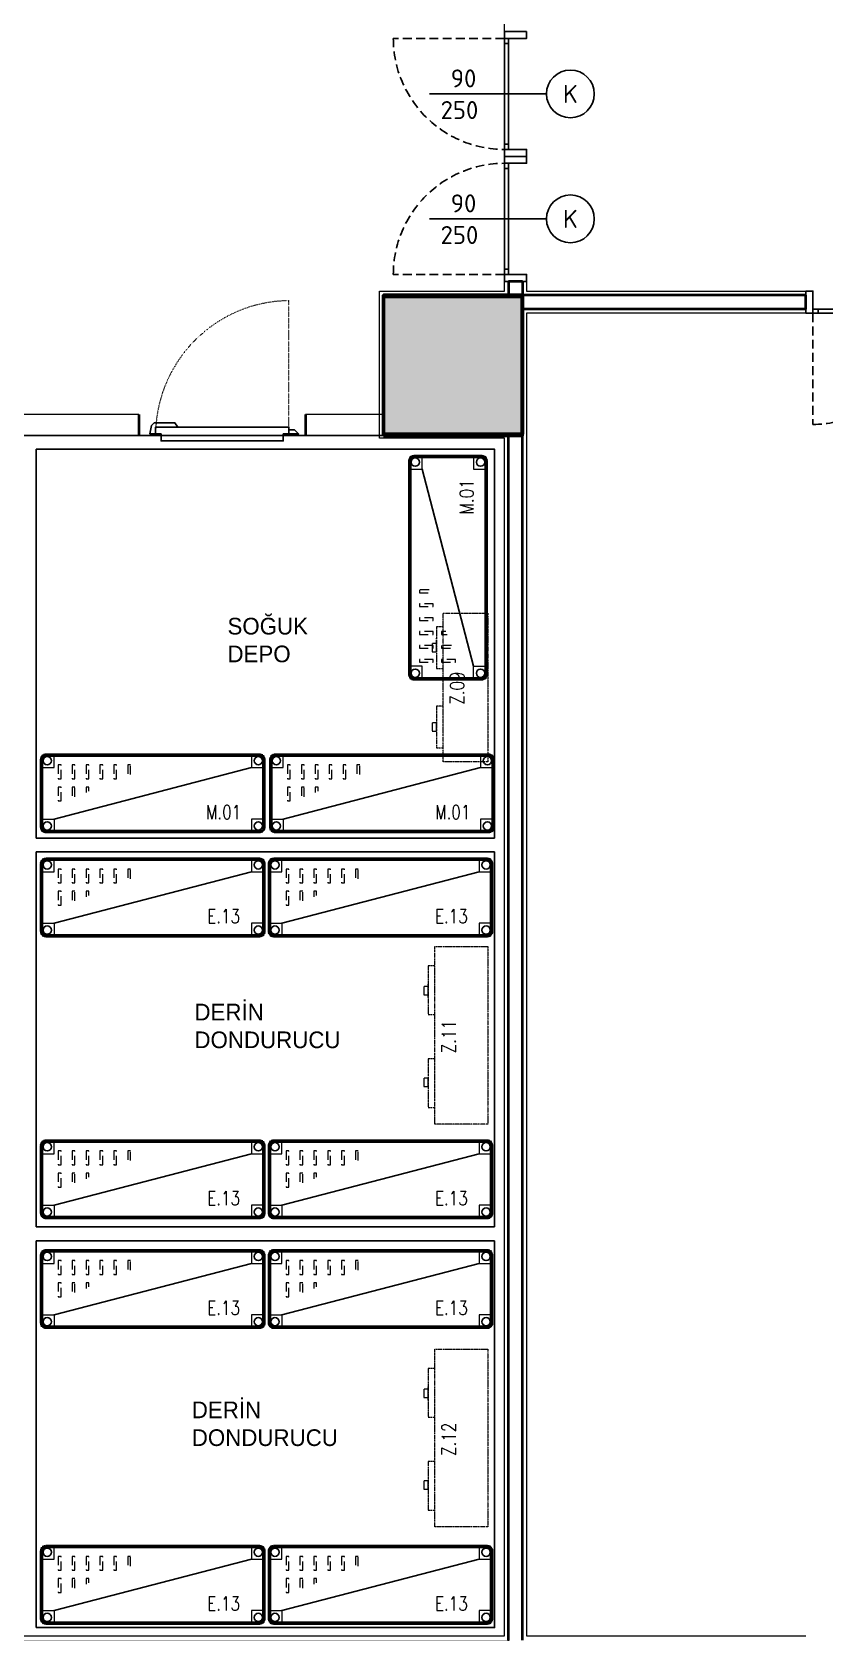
# Model space of a CAD drawing. Header units: millimetres. Extents: x 1443065 to 1517367, y 3763150 to 3779068.
# Drawn here: x 1449231 to 1449802, y 3769452 to 3770605 of the extents above; entities that cross this region are included whole.
import ezdxf
from ezdxf.enums import TextEntityAlignment as Align

# ---------------------------------------------------------------- set-up
doc = ezdxf.new("R2010")
doc.units = ezdxf.units.MM
for name, pattern in [('BORDER', [1.75, 0.5, -0.25, 0.5, -0.25, 0, -0.25]), ('DASHED2', [0.375, 0.25, -0.125]), ('DOT', [0.25, 0, -0.25]), ('HIDDEN', [9.525, 6.35, -3.175])]:
    doc.linetypes.add(name, pattern=pattern)
for name, color, linetype, lineweight in [('-DWG_ANA', 7, 'Continuous', 50), ('-DWG_DETAY1', 7, 'Continuous', 25), ('-DWG_DETAY2', 7, 'Continuous', 15), ('-dwg_sdepo', 7, 'BORDER', 9), ('DUVAR', 2, 'Continuous', 35), ('Duvar160', 52, 'Continuous', 20), ('kapi-acilis', 43, 'DOT', 15), ('NO', 7, 'Continuous', 30), ('s-depo', 140, 'Continuous', 25), ('SIVA', 3, 'Continuous', 9), ('TASIYICI', 170, 'Continuous', 50), ('TEFRIS', 165, 'Continuous', 15)]:
    doc.layers.add(name, color=color, linetype=linetype, lineweight=lineweight)
for name, color, linetype in [('BL-E', 32, 'Continuous'), ('BL-M', 62, 'Continuous'), ('BL-Z', 117, 'Continuous'), ('m-DOG_', 4, 'Continuous'), ('m-TAR_duvar', 8, 'Continuous'), ('m-YAZ_poz', 7, 'Continuous'), ('SDNO', 7, 'Continuous'), ('YAZI_BLM_1', 7, 'Continuous')]:
    doc.layers.add(name, color=color, linetype=linetype)
doc.styles.add('BLM_YAZI', font='stylu.ttf', dxfattribs={"width": 0.8})
doc.styles.add('mono', font='isocpeur.ttf')
doc.styles.add('ROMANS', font='romans.shx', dxfattribs={"width": 0.8})
doc.styles.get("Standard").update_dxf_attribs({"font": 'arial.ttf'})

# ---------------------------------------------------------------- blocks, each defined once
blk = doc.blocks.new('m-penpoz')
blk.add_line((0, -1.625), (0, 0))
blk.add_circle((0, 0.332), 0.332)
blk.add_attdef('POZNO', text='', height=0.18).set_placement((0, 0.332), align=Align.MIDDLE)
blk.add_attdef('WIDTH', text='', height=0.18, rotation=90).set_placement((0, -1.625), align=Align.BOTTOM_LEFT)
blk.add_attdef('HEIGHT', text='', height=0.18, rotation=90).set_placement((0.069, -1.625), align=Align.TOP_LEFT)
blk = doc.blocks.new('90lık Kqpı')
at = {"layer": 'm-DOG_', "linetype": 'HIDDEN'}
blk.add_line((-8, -5), (-88, -5), dxfattribs=at)
at = {"layer": 'm-DOG_'}
for p, q in [((-5, -8.8), (-8, -8.8)), ((-5, -81.2), (-8, -81.2))]:
    blk.add_line(p, q, dxfattribs=at)
for points in [[(8, 0), (8, -5), (-8, -5), (-8, 0)], [(-8, -5), (-8, -85), (-5, -85), (-5, -5)], [(8, -90), (8, -85), (-8, -85), (-8, -90)]]:
    blk.add_lwpolyline(points, close=True, dxfattribs=at)
at = {"layer": 'm-DOG_', "linetype": 'HIDDEN'}
blk.add_arc((-8, -5), 80, 180, 270, dxfattribs=at)
blk = doc.blocks.new('jd-td')
at = {"layer": 'YAZI_BLM_1', "style": 'BLM_YAZI'}
for s, p in [('DERİN', (0, 20)), ('DONDURUCU', (0, 0))]:
    blk.add_text(s, height=12, dxfattribs=at).set_placement(p)
blk = doc.blocks.new('jd-ts')
at = {"layer": 'YAZI_BLM_1', "style": 'BLM_YAZI'}
for s, p in [('SOĞUK', (0, 20)), ('DEPO', (0, 0))]:
    blk.add_text(s, height=12, dxfattribs=at).set_placement(p)
blk = doc.blocks.new('J-KS09r')
at = {"layer": 'kapi-acilis', "linetype": 'DOT'}
blk.add_lwpolyline([(3, 11), (3, 107)], dxfattribs=at)
blk.add_arc((4.2, 9.8), 97.2, 90.6814, 179.3186, dxfattribs=at)
at = {"layer": 's-depo', "linetype": 'Continuous'}
for points in [[(-77, 16), (-79, 19), (-94, 19), (-96, 17), (-97, 11), (-93, 11), (-93, 16)], [(-1, 11), (3, 11), (3, 16), (-93, 16), (-93, 11), (-89, 11), (-89, 6), (-1, 6), (-1, 11)], [(3, 14), (7, 14), (10, 11), (3, 11)]]:
    blk.add_lwpolyline(points, close=True, dxfattribs=at)
blk = doc.blocks.new('IDP166')
at = {"layer": '-DWG_ANA', "color": 0}
blk.add_lwpolyline([(3, 0), (157, 0, -0.414214), (160, -3), (160, -52, -0.414214), (157, -55), (3, -55, -0.414214), (0, -52), (0, -3, -0.414214)], format="xyb", close=True, dxfattribs=at)
at = {"layer": '-DWG_DETAY1', "color": 0}
blk.add_lwpolyline([(9, -46), (151, -9)], dxfattribs=at)
for centre in [(4, -4), (156, -4), (4, -51), (156, -51)]:
    blk.add_circle(centre, 3, dxfattribs=at)
at = {"layer": '-DWG_DETAY2', "color": 0, "linetype": 'Continuous'}
for points in [[(0, -9), (9, -9), (9, 0)], [(151, 0), (151, -9), (160, -9)], [(0, -46), (9, -46), (9, -55)], [(160, -46), (151, -46), (151, -55)]]:
    blk.add_lwpolyline(points, dxfattribs=at)
at = {"layer": '-DWG_DETAY2', "color": 0, "linetype": 'HIDDEN'}
for points in [[(12, -7), (12, -17), (14, -17), (14, -7)], [(22, -7), (22, -17), (24, -17), (24, -7)], [(32, -7), (32, -17), (34, -17), (34, -7)], [(42, -7), (42, -17), (44, -17), (44, -7)], [(52, -7), (52, -17), (54, -17), (54, -7)], [(12, -23), (12, -33), (14, -33), (14, -23)]]:
    blk.add_lwpolyline(points, close=True, dxfattribs=at)
for points in [[(64, -14), (64, -7), (62, -7), (62, -15)], [(24, -30), (24, -23), (22, -23), (22, -31)], [(34, -26), (34, -23), (32, -23), (32, -27)]]:
    blk.add_lwpolyline(points, dxfattribs=at)
at = {"layer": 'NO', "linetype": 'Continuous', "style": 'ROMANS', "width": 0.8}
blk.add_attdef('NO', text='', height=10, dxfattribs=at).set_placement((131, -41), align=Align.MIDDLE)
blk = doc.blocks.new('1br-pc3dh')
at = {"layer": '-dwg_sdepo', "color": 0, "lineweight": 0}
blk.add_lwpolyline([(128, -38), (0, -38), (0, 0), (128, 0)], close=True, dxfattribs=at)
for points in [[(14, -38), (14, -43), (49, -43), (49, -38)], [(36.9, -43), (26.9, -43)], [(81, -38), (81, -43), (116, -43), (116, -38)]]:
    blk.add_lwpolyline(points, dxfattribs=at)
at = {"layer": '-dwg_sdepo', "color": 0, "linetype": 'DASHED2'}
for points in [[(29, -43), (29, -46), (35, -46), (35, -43)], [(95, -43), (95, -46), (101, -46), (101, -43)]]:
    blk.add_lwpolyline(points, close=True, dxfattribs=at)
at = {"layer": 'SDNO', "linetype": 'Continuous', "style": 'ROMANS', "width": 0.8}
blk.add_attdef('SDNO', text='', height=10, dxfattribs=at).set_placement((65, -28), align=Align.MIDDLE)
blk = doc.blocks.new('1br-pc3nh')
at = {"layer": '-dwg_sdepo', "color": 0, "lineweight": 0}
blk.add_lwpolyline([(107, -32), (0, -32), (0, 0), (107, 0)], close=True, dxfattribs=at)
for points in [[(10, -32), (10, -37), (40, -37), (40, -32)], [(67, -32), (67, -37), (97, -37), (97, -32)], [(27.9, -37), (17.9, -37)]]:
    blk.add_lwpolyline(points, dxfattribs=at)
at = {"layer": '-dwg_sdepo', "color": 0, "linetype": 'DASHED2'}
for points in [[(22, -37), (22, -40), (28, -40), (28, -37)], [(79, -37), (79, -40), (85, -40), (85, -37)]]:
    blk.add_lwpolyline(points, close=True, dxfattribs=at)
at = {"layer": 'SDNO', "linetype": 'Continuous', "style": 'ROMANS', "width": 0.8}
blk.add_attdef('SDNO', text='', height=10, dxfattribs=at).set_placement((54, -22), align=Align.MIDDLE)

msp = doc.modelspace()

# ---------------------------------------------------------------- hatches: boundary and pattern name
at = {"layer": 'm-TAR_duvar'}
h = msp.add_hatch(dxfattribs=at)
h.set_pattern_fill('ANSI33', color=256, scale=2)
h.set_pattern_definition([(45, (27620.463, -87954.953), (-8.98025612, 8.98025612), []), (45, (27629.443, -87954.953), (-8.98025612, 8.98025612), [6.35, -3.175])])
h.paths.add_polyline_path([(1454794.4, 3768891.3), (1454777.3, 3769060.2), (1454740.2, 3769225), (1454678.9, 3769382.6), (1454596.9, 3769530.2), (1454495.4, 3769665), (1454375.9, 3769783.5), (1454239.7, 3769884.9), (1454091.6, 3769966), (1453859.6, 3770075.2), (1453406.1, 3770314.5), (1453184.7, 3770444.6), (1451717, 3771328.6), (1451249.5, 3771588), (1451035.3, 3771685.5), (1450763.6, 3771809), (1450409.2, 3771939.6), (1448897.8, 3772143), (1447435.3, 3772002.7), (1445092.3, 3771120.2), (1445146.3, 3764847.1), (1454849.9, 3764847.1)])
h.paths.add_polyline_path([(1445186, 3764887.1), (1445132.6, 3771092.6), (1447444.4, 3771963.4), (1448897.1, 3772102.8), (1450399.5, 3771900.6), (1450748.4, 3771772), (1451018.7, 3771649), (1451231.5, 3771552.3), (1451697, 3771294), (1453164.3, 3770410.2), (1453386.6, 3770279.6), (1453841.7, 3770039.4), (1454073.5, 3769930.3), (1454218, 3769851.2), (1454349.7, 3769753.1), (1454465.2, 3769638.7), (1454563.3, 3769508.3), (1454642.6, 3769365.5), (1454701.8, 3769213.3), (1454737.7, 3769053.8), (1454754.5, 3768889), (1454809.3, 3764887.1)], flags=16)
h.paths.add_polyline_path([(1452002.3, 3765847.1), (1451882.3, 3765847.1), (1451882.3, 3765967.1), (1452002.3, 3765967.1)], flags=0)
h.paths.add_polyline_path([(1452782.4, 3765847.1), (1452782.4, 3765967.1), (1452902.4, 3765967.1), (1452902.4, 3765847.1)], flags=0)
h.paths.add_polyline_path([(1451282.3, 3765847.1), (1451162.3, 3765847.1), (1451162.3, 3765967.1), (1451282.3, 3765967.1)], flags=0)
h.paths.add_polyline_path([(1452002.4, 3766436.6), (1451902.4, 3766436.6), (1451902.4, 3766536.6), (1451902.5, 3766671), (1451282.4, 3766671), (1451282.4, 3766536.6), (1451282.4, 3766436.6), (1451182.4, 3766436.6), (1451182.4, 3766536.6), (1451227.4, 3766536.6), (1451227.4, 3766716), (1451912.5, 3766716), (1451912.5, 3766726), (1451957.5, 3766726), (1451957.5, 3766716), (1451957.5, 3766536.6), (1452002.4, 3766536.6)], flags=0)
h.paths.add_polyline_path([(1453715.4, 3765317.1), (1453715.4, 3765377.1), (1453775.4, 3765377.1), (1453775.4, 3765317.1)], flags=0)
h.paths.add_polyline_path([(1452782.4, 3766436.6), (1452782.4, 3766556.6), (1452902.4, 3766556.6), (1452902.4, 3766436.6)], flags=0)
h.paths.add_polyline_path([(1453675.3, 3765847.1), (1453675.3, 3765947.1), (1453775.3, 3765947.1), (1453775.3, 3765847.1)], flags=0)
h.paths.add_polyline_path([(1451957.5, 3766816), (1451912.5, 3766816), (1451912.5, 3767203.2), (1451227.4, 3767203.2), (1451227.4, 3767446.6), (1451287.4, 3767446.6), (1451287.4, 3767406.6), (1451267.4, 3767406.6), (1451267.4, 3767243.3), (1451917.5, 3767243.3), (1451917.5, 3767406.6), (1451897.5, 3767406.6), (1451897.5, 3767446.6), (1451957.5, 3767446.6), (1451957.5, 3767203.2)], flags=0)
h.paths.add_polyline_path([(1450402.4, 3765847.1), (1450282.4, 3765847.1), (1450282.4, 3765967.1), (1450402.4, 3765967.1)], flags=0)
h.paths.add_polyline_path([(1450272.2, 3765847.1), (1450172.2, 3765847.1), (1450172.2, 3765947.1), (1450272.2, 3765947.1)], flags=0)
h.paths.add_polyline_path([(1454209.8, 3765317.1), (1454209.8, 3765377.1), (1454269.8, 3765377.1), (1454269.8, 3765317.1)], flags=0)
h.paths.add_polyline_path([(1453675.3, 3766436.6), (1453675.3, 3766536.6), (1453775.3, 3766536.6), (1453775.3, 3766436.6)], flags=0)
h.paths.add_polyline_path([(1454209.8, 3765847.1), (1454209.8, 3765907.1), (1454269.8, 3765907.1), (1454269.8, 3765847.1)], flags=0)
h.paths.add_polyline_path([(1450402.4, 3766436.6), (1450282.4, 3766436.6), (1450282.4, 3766556.6), (1450402.4, 3766556.6)], flags=0)
h.paths.add_polyline_path([(1452782.4, 3767196.6), (1452782.4, 3767316.6), (1452902.4, 3767316.6), (1452902.4, 3767196.6)], flags=0)
h.paths.add_polyline_path([(1450272.4, 3766436.6), (1450172.4, 3766436.6), (1450172.4, 3766536.6), (1450272.4, 3766536.6)], flags=0)
h.paths.add_polyline_path([(1449584.1, 3765847.1), (1449484.1, 3765847.1), (1449484.1, 3765947.1), (1449584.1, 3765947.1)], flags=0)
h.paths.add_polyline_path([(1453675.3, 3767196.6), (1453675.3, 3767296.6), (1453775.3, 3767296.6), (1453775.3, 3767196.6)], flags=0)
h.paths.add_polyline_path([(1450402.4, 3767196.6), (1450282.4, 3767196.6), (1450282.4, 3767316.6), (1450402.4, 3767316.6)], flags=0)
h.paths.add_polyline_path([(1450272.4, 3767196.6), (1450172.4, 3767196.6), (1450172.4, 3767296.6), (1450272.4, 3767296.6)], flags=0)
h.paths.add_polyline_path([(1451957.5, 3767847.6), (1451897.5, 3767847.6), (1451897.5, 3767887.6), (1451917.5, 3767887.6), (1451917.5, 3768050.8), (1451267.4, 3768050.8), (1451267.4, 3767887.6), (1451287.4, 3767887.6), (1451287.4, 3767847.6), (1451227.4, 3767847.6), (1451227.4, 3768091), (1451912.5, 3768091), (1451912.5, 3768477.2), (1451957.5, 3768477.2), (1451957.5, 3768091)], flags=0)
h.paths.add_polyline_path([(1449584.1, 3766436.6), (1449484.1, 3766436.6), (1449484.1, 3766536.6), (1449584.1, 3766536.6)], flags=0)
h.paths.add_polyline_path([(1452782.4, 3767976.6), (1452782.4, 3768096.6), (1452902.4, 3768096.6), (1452902.4, 3767976.6)], flags=0)
h.paths.add_polyline_path([(1453675.3, 3767996.6), (1453675.3, 3768096.6), (1453775.3, 3768096.6), (1453775.3, 3767996.6)], flags=0)
h.paths.add_polyline_path([(1448737.7, 3765847.1), (1448577.7, 3765847.1), (1448577.7, 3765947.1), (1448692.7, 3765947.1), (1448692.7, 3766436.6), (1448577.7, 3766436.6), (1448577.7, 3766536.6), (1448737.7, 3766536.6), (1448737.7, 3766436.6), (1448737.7, 3765947.1)], flags=0)
h.paths.add_polyline_path([(1450402.4, 3767976.6), (1450282.4, 3767976.6), (1450282.4, 3768096.6), (1450402.4, 3768096.6)], flags=0)
h.paths.add_polyline_path([(1450272.4, 3767996.6), (1450172.4, 3767996.6), (1450172.4, 3768096.6), (1450272.4, 3768096.6)], flags=0)
h.paths.add_polyline_path([(1451957.5, 3768567.2), (1451912.5, 3768567.2), (1451912.5, 3768577.2), (1451227.4, 3768577.2), (1451227.4, 3768756.6), (1451172.4, 3768756.6), (1451172.4, 3768856.6), (1451282.4, 3768856.6), (1451282.4, 3768756.6), (1451282.4, 3768622.2), (1451902.5, 3768622.2), (1451902.5, 3768756.6), (1451902.4, 3768756.6), (1451902.4, 3768856.6), (1452002.4, 3768856.6), (1452002.4, 3768756.6), (1451957.5, 3768756.6), (1451957.5, 3768577.2)], flags=0)
h.paths.add_polyline_path([(1452002.4, 3768756.6), (1451902.4, 3768756.6), (1451902.4, 3768856.6), (1452002.4, 3768856.6)], flags=0)
h.paths.add_polyline_path([(1452782.4, 3768736.6), (1452782.4, 3768856.6), (1452902.4, 3768856.6), (1452902.4, 3768736.6)], flags=0)
h.paths.add_polyline_path([(1448737.7, 3767196.6), (1448577.7, 3767196.6), (1448577.7, 3767296.6), (1448737.7, 3767296.6)], flags=0)
h.paths.add_polyline_path([(1453675.3, 3768756.6), (1453675.3, 3768856.6), (1453775.3, 3768856.6), (1453775.3, 3768756.6)], flags=0)
h.paths.add_polyline_path([(1450402.4, 3768736.6), (1450282.4, 3768736.6), (1450282.4, 3768856.6), (1450402.4, 3768856.6)], flags=0)
h.paths.add_polyline_path([(1447937.7, 3765847.1), (1447837.7, 3765847.1), (1447837.7, 3765947.1), (1447937.7, 3765947.1)], flags=0)
h.paths.add_polyline_path([(1450272.4, 3768756.6), (1450172.4, 3768756.6), (1450172.4, 3768856.6), (1450272.4, 3768856.6)], flags=0)
h.paths.add_polyline_path([(1453744.5, 3768902.5), (1453693.1, 3768933.4), (1453724, 3768984.9), (1453775.4, 3768954)], flags=0)
h.paths.add_polyline_path([(1452002.4, 3769327.1), (1451882.4, 3769327.1), (1451882.4, 3769447.1), (1452002.4, 3769447.1)], flags=0)
h.paths.add_polyline_path([(1447937.7, 3766436.6), (1447837.7, 3766436.6), (1447837.7, 3766536.6), (1447937.7, 3766536.6)], flags=0)
h.paths.add_polyline_path([(1451282.4, 3769327.1), (1451162.4, 3769327.1), (1451162.4, 3769447.1), (1451282.4, 3769447.1)], flags=0)
h.paths.add_polyline_path([(1448737.7, 3767996.6), (1448577.7, 3767996.6), (1448577.7, 3768096.6), (1448737.7, 3768096.6)], flags=0)
h.paths.add_polyline_path([(1449584.1, 3768756.6), (1449484.1, 3768756.6), (1449484.1, 3768856.6), (1449584.1, 3768856.6)], flags=0)
h.paths.add_polyline_path([(1450402.4, 3769327.1), (1450282.4, 3769327.1), (1450282.4, 3769447.1), (1450402.4, 3769447.1)], flags=0)
h.paths.add_polyline_path([(1447937.7, 3767196.6), (1447837.7, 3767196.6), (1447837.7, 3767296.6), (1447937.7, 3767296.6)], flags=0)
h.paths.add_polyline_path([(1450272.4, 3769347.1), (1450172.4, 3769347.1), (1450172.4, 3769447.1), (1450272.4, 3769447.1)], flags=0)
h.paths.add_polyline_path([(1448737.7, 3768676.6), (1448637.7, 3768676.6), (1448637.7, 3768856.6), (1448737.7, 3768856.6)], flags=0)
h.paths.add_polyline_path([(1449584.1, 3769347.1), (1449484.1, 3769347.1), (1449484.1, 3769447.1), (1449584.1, 3769447.1)], flags=0)
h.paths.add_polyline_path([(1447037.7, 3765847.1), (1446937.7, 3765847.1), (1446937.7, 3765947.1), (1447037.7, 3765947.1)], flags=0)
h.paths.add_polyline_path([(1447937.7, 3767996.6), (1447837.7, 3767996.6), (1447837.7, 3768096.6), (1447937.7, 3768096.6)], flags=0)
h.paths.add_polyline_path([(1447037.7, 3766436.6), (1446937.7, 3766436.6), (1446937.7, 3766536.6), (1447037.7, 3766536.6)], flags=0)
h.paths.add_polyline_path([(1451282.4, 3770304.3), (1451182.4, 3770304.3), (1451182.4, 3770444.3), (1451212.4, 3770486.3), (1451322.4, 3770421.3)], flags=0)
h.paths.add_polyline_path([(1447037.7, 3767196.6), (1446937.7, 3767196.6), (1446937.7, 3767296.6), (1447037.7, 3767296.6)], flags=0)
h.paths.add_polyline_path([(1448737.7, 3769347.1), (1448637.7, 3769347.1), (1448637.7, 3769447.1), (1448737.7, 3769447.1)], flags=0)
h.paths.add_polyline_path([(1447937.7, 3768756.6), (1447837.7, 3768756.6), (1447837.7, 3768856.6), (1447937.7, 3768856.6)], flags=0)
h.paths.add_polyline_path([(1450382.4, 3770315.6), (1450282.4, 3770315.6), (1450282.4, 3770415.6), (1450382.4, 3770415.6)], flags=0)
h.paths.add_polyline_path([(1450272.4, 3770315.6), (1450172.4, 3770315.6), (1450172.4, 3770415.6), (1450272.4, 3770415.6)], flags=0)
h.paths.add_polyline_path([(1446297.7, 3765847.1), (1446137.7, 3765847.1), (1446137.7, 3765947.1), (1446137.7, 3766436.6), (1446137.7, 3766536.6), (1446137.7, 3767196.6), (1446137.7, 3767296.6), (1446137.7, 3767996.6), (1446137.7, 3768096.6), (1446297.7, 3768096.6), (1446297.7, 3767996.6), (1446167.7, 3767996.6), (1446167.7, 3767296.6), (1446297.7, 3767296.6), (1446297.7, 3767196.6), (1446167.7, 3767196.6), (1446167.7, 3766536.6), (1446297.7, 3766536.6), (1446297.7, 3766436.6), (1446182.7, 3766436.6), (1446182.7, 3765947.1), (1446297.7, 3765947.1)], flags=0)
h.paths.add_polyline_path([(1447037.7, 3767996.6), (1446937.7, 3767996.6), (1446937.7, 3768096.6), (1447037.7, 3768096.6)], flags=0)
h.paths.add_polyline_path([(1449584.1, 3770315.6), (1449484.1, 3770315.6), (1449484.1, 3770415.6), (1449584.1, 3770415.6)], flags=0)
h.paths.add_polyline_path([(1447937.7, 3769347.1), (1447837.7, 3769347.1), (1447837.7, 3769447.1), (1447937.7, 3769447.1)], flags=0)
h.paths.add_polyline_path([(1450382.4, 3770936.7), (1450282.4, 3770936.7), (1450282.4, 3771036.7), (1450382.4, 3771036.7)], flags=0)
h.paths.add_polyline_path([(1450272.4, 3770936.7), (1450172.4, 3770936.7), (1450172.4, 3771036.7), (1450272.4, 3771036.7)], flags=0)
h.paths.add_polyline_path([(1447037.7, 3768756.6), (1446937.7, 3768756.6), (1446937.7, 3768811.6), (1446237.7, 3768811.6), (1446237.7, 3768676.6), (1446137.7, 3768676.6), (1446137.7, 3768856.6), (1446237.7, 3768856.6), (1446937.7, 3768856.6), (1447037.7, 3768856.6)], flags=0)
h.paths.add_polyline_path([(1448737.7, 3770315.6), (1448637.7, 3770315.6), (1448637.7, 3770415.6), (1448737.7, 3770415.6)], flags=0)
h.paths.add_polyline_path([(1449584.1, 3770936.7), (1449484.1, 3770936.7), (1449484.1, 3771036.7), (1449584.1, 3771036.7)], flags=0)
h.paths.add_polyline_path([(1447037.7, 3769347.1), (1446937.7, 3769347.1), (1446937.7, 3769447.1), (1447037.7, 3769447.1)], flags=0)
h.paths.add_polyline_path([(1447937.7, 3770315.6), (1447837.7, 3770315.6), (1447837.7, 3770415.6), (1447937.7, 3770415.6)], flags=0)
h.paths.add_polyline_path([(1448737.7, 3770936.7), (1448637.7, 3770936.7), (1448637.7, 3771036.7), (1448737.7, 3771036.7)], flags=0)
h.paths.add_polyline_path([(1447937.7, 3770936.7), (1447837.7, 3770936.7), (1447837.7, 3770994.8), (1447050.8, 3770749.4), (1446602.7, 3770578.5), (1446587.7, 3770615.6), (1447037.7, 3770787.2), (1447837.7, 3771036.7), (1447837.7, 3771036.7), (1447937.7, 3771036.7)], flags=0)
h.paths.add_polyline_path([(1446237.7, 3769347.1), (1446137.7, 3769347.1), (1446137.7, 3769447.1), (1446237.7, 3769447.1)], flags=0)
h.paths.add_polyline_path([(1447037.7, 3770315.6), (1446937.7, 3770315.6), (1446937.7, 3770415.6), (1447037.7, 3770415.6)], flags=0)
h.paths.add_polyline_path([(1448660, 3771597.8), (1447860.1, 3771521.2), (1447552.7, 3771491.7), (1447491.4, 3771468.2), (1447044.9, 3771300), (1446969.9, 3771271.8), (1446669.6, 3771158.6), (1446594.8, 3771130.5), (1446580.7, 3771167.9), (1446655.5, 3771196.1), (1446955.9, 3771309.2), (1447030.7, 3771337.4), (1447477, 3771505.5), (1447543.4, 3771531), (1447856.3, 3771561), (1448656.3, 3771637.6), (1448735.8, 3771645.3), (1448739.6, 3771605.5)], flags=0)
h.paths.add_polyline_path([(1446237.7, 3770315.6), (1446137.7, 3770315.6), (1446137.7, 3770415.6), (1446237.7, 3770415.6)], flags=0)
h.paths.add_polyline_path([(1445658.5, 3770330.6), (1445618.5, 3770330.6), (1445618.5, 3770415.6), (1445658.5, 3770415.6)], flags=0)
h.paths.add_polyline_path([(1446219.6, 3770989.2), (1446144.8, 3770961), (1446130.7, 3770998.4), (1446205.5, 3771026.6)], flags=0)
h.paths.add_polyline_path([(1445658, 3770633.3), (1445618, 3770633.3), (1445618, 3770676.3), (1445622.2, 3770719), (1445637.3, 3770759.3), (1445660.3, 3770795.7), (1445690.2, 3770826.7), (1445725.7, 3770851), (1445765.4, 3770867.7), (1445808, 3770875.8), (1445821, 3770837.3), (1445785.5, 3770830.1), (1445752.2, 3770815.9), (1445722.3, 3770795.4), (1445697, 3770769.4), (1445677.2, 3770739), (1445663.8, 3770705.3), (1445659, 3770670.8)], flags=0)
h = msp.add_hatch(dxfattribs=at)
h.set_pattern_fill('ANSI33', color=256, scale=2)
h.set_pattern_definition([(45, (-13755.822, -59043.389), (-8.98025612, 8.98025612), []), (45, (-13746.842, -59043.389), (-8.98025612, 8.98025612), [6.35, -3.175])])
h.paths.add_polyline_path([(1450172.4, 3770315.6), (1450272.4, 3770315.6), (1450272.4, 3770415.6), (1450172.4, 3770415.6)])
h.paths.add_polyline_path([(1450282.4, 3770315.6), (1450382.4, 3770315.6), (1450382.4, 3770415.6), (1450282.4, 3770415.6)])
h.paths.add_polyline_path([(1449484.1, 3770315.6), (1449584.1, 3770315.6), (1449584.1, 3770415.6), (1449484.1, 3770415.6)])
h.paths.add_polyline_path([(1448637.7, 3770315.6), (1448737.7, 3770315.6), (1448737.7, 3770415.6), (1448637.7, 3770415.6)])
h.paths.add_polyline_path([(1447837.7, 3770315.6), (1447937.7, 3770315.6), (1447937.7, 3770415.6), (1447837.7, 3770415.6)])
h.paths.add_polyline_path([(1446937.7, 3770315.6), (1447037.7, 3770315.6), (1447037.7, 3770415.6), (1446937.7, 3770415.6)])
h.paths.add_polyline_path([(1446137.7, 3770315.6), (1446237.7, 3770315.6), (1446237.7, 3770415.6), (1446137.7, 3770415.6)])

# ---------------------------------------------------------------- linework, layer by layer
at = {"layer": 'DUVAR'}
for p, q in [((1449574.1, 3770425.6), (1449574.1, 3770415.6)), ((1449584.1, 3770425.6), (1449574.1, 3770425.6)), ((1449574.1, 3770425.6), (1449574.1, 3770415.6)), ((1449584.1, 3770425.6), (1449574.1, 3770425.6)), ((1449574.1, 3770425.6), (1449574.1, 3770415.6)), ((1449584.1, 3770425.6), (1449574.1, 3770425.6)), ((1449574.1, 3770425.6), (1449574.1, 3770415.6)), ((1449584.1, 3770425.6), (1449574.1, 3770425.6)), ((1449574.1, 3770425.6), (1449574.1, 3770415.6)), ((1449584.1, 3770425.6), (1449574.1, 3770425.6)), ((1449574.1, 3770425.6), (1449574.1, 3770415.6)), ((1449584.1, 3770425.6), (1449574.1, 3770425.6)), ((1449584.1, 3770425.6), (1449584.1, 3770415.6)), ((1449584.1, 3770425.6), (1449584.1, 3770415.6)), ((1449584.1, 3770425.6), (1449584.1, 3770415.6)), ((1449584.1, 3770425.6), (1449584.1, 3770415.6)), ((1449584.1, 3770425.6), (1449584.1, 3770415.6)), ((1449584.1, 3770425.6), (1449584.1, 3770415.6)), ((1449788.2, 3770415.6), (1449584.1, 3770415.6)), ((1449788.2, 3770415.6), (1449584.1, 3770415.6)), ((1449788.2, 3770405.6), (1449788.2, 3770415.6)), ((1449788.2, 3770405.6), (1449584.1, 3770405.6)), ((1449788.2, 3770405.6), (1449584.1, 3770405.6)), ((1449574.1, 3769447.1), (1449574.1, 3770315.6)), ((1449584.1, 3769447.1), (1449584.1, 3770315.6))]:
    msp.add_line(p, q, dxfattribs=at)
at = {"layer": 'DUVAR', "linetype": 'Continuous'}
for p, q in [((1449307.9, 3770329.7), (1449307.9, 3770314.7)), ((1449427.9, 3770329.7), (1449427.9, 3770314.7))]:
    msp.add_line(p, q, dxfattribs=at)
at = {"layer": 'Duvar160', "linetype": 'Continuous'}
for p, q in [((1449307.9, 3770329.7), (1448847.6, 3770329.7)), ((1449484, 3770329.7), (1449427.9, 3770329.7)), ((1449484, 3770314.7), (1448737.6, 3770314.7))]:
    msp.add_line(p, q, dxfattribs=at)
at = {"layer": 's-depo'}
for p, q in [((1449234, 3770304.7), (1449234, 3770024.7)), ((1449234, 3770014.7), (1449234, 3769744.7)), ((1449234, 3769734.7), (1449234, 3769456.1))]:
    msp.add_line(p, q, dxfattribs=at)
at = {"layer": 's-depo', "linetype": 'Continuous'}
for p, q in [((1449564, 3770024.7), (1449234, 3770024.7)), ((1449564, 3770014.7), (1449234, 3770014.7)), ((1449564, 3769744.7), (1449234, 3769744.7)), ((1449564, 3769734.7), (1449234, 3769734.7))]:
    msp.add_line(p, q, dxfattribs=at)
msp.add_lwpolyline([(1448752.6, 3769446.1), (1449574, 3769446.1), (1449574, 3770314.7), (1448752.6, 3770314.7)], close=True, dxfattribs=at)
for points in [[(1449564, 3770024.7), (1449564, 3770304.7), (1449234, 3770304.7)], [(1449564, 3769744.7), (1449564, 3770014.7)], [(1449564, 3769744.7), (1449564, 3770014.7)], [(1449234, 3769456.1), (1449564, 3769456.1), (1449564, 3769734.7)], [(1449234, 3769456.1), (1449564, 3769456.1), (1449564, 3769734.7)]]:
    msp.add_lwpolyline(points, dxfattribs=at)
at = {"layer": 'SIVA'}
for points in [[(1445872.7, 3769168.6), (1447220.7, 3769170.1), (1447220.7, 3768859.6), (1448714.7, 3768860.1), (1448714.7, 3769344.1), (1448628.4, 3769344.1), (1448634.7, 3769344.1), (1448634.7, 3769450.1), (1449571.1, 3769450.1), (1449571.1, 3770312.6), (1449481.1, 3770312.6), (1449481.1, 3770418.6), (1449571.1, 3770418.6), (1449571.1, 3770933.7)], [(1448714.7, 3769101.8), (1448714.7, 3769344.1), (1448634.7, 3769344.1), (1448634.7, 3769450.1), (1449571.1, 3769450.1), (1449571.1, 3770312.6), (1449481.1, 3770312.6), (1449481.1, 3770418.6), (1449571.1, 3770418.6), (1449571.1, 3770425.6)], [(1449587.1, 3770425.6), (1449587.1, 3770418.6), (1449788.2, 3770418.6)], [(1449788.2, 3770402.6), (1449587.1, 3770402.6), (1449587.1, 3769450.1), (1449788.2, 3769450.1)]]:
    msp.add_lwpolyline(points, dxfattribs=at)
at = {"layer": 'TASIYICI'}
for points in [[(1449484, 3770314.7), (1449584, 3770314.7), (1449584, 3770414.7), (1449484, 3770414.7)], [(1449484, 3770314.7), (1449584, 3770314.7), (1449584, 3770414.7), (1449484, 3770414.7)], [(1449484.1, 3770315.6), (1449584.1, 3770315.6), (1449584.1, 3770415.6), (1449484.1, 3770415.6)], [(1449484.1, 3770315.6), (1449584.1, 3770315.6), (1449584.1, 3770415.6), (1449484.1, 3770415.6)]]:
    msp.add_lwpolyline(points, close=True, dxfattribs=at)

# ---------------------------------------------------------------- block references
at = {"layer": 'BL-E', "linetype": 'Continuous'}
for p in [(1449237.9, 3770009.4), (1449401.9, 3770009.4), (1449237.9, 3769806.4), (1449401.9, 3769806.4), (1449237.9, 3769727.4), (1449401.9, 3769727.4), (1449237.9, 3769514.4), (1449401.9, 3769514.4)]:
    msp.add_blockref('IDP166', p, dxfattribs=at).add_auto_attribs({'NO': 'E.13'})
at = {"layer": 'BL-M', "linetype": 'Continuous', "rotation": 90}
msp.add_blockref('IDP166', (1449502.9, 3770139.4), dxfattribs=at).add_auto_attribs({'NO': 'M.01'})
at = {"layer": 'BL-M', "linetype": 'Continuous'}
for p in [(1449237.9, 3770084.4), (1449402.9, 3770084.4)]:
    msp.add_blockref('IDP166', p, dxfattribs=at).add_auto_attribs({'NO': 'M.01'})
at = {"layer": 'BL-Z'}
ref = msp.add_blockref('1br-pc3nh', (1449559.1, 3770186.7), dxfattribs=dict(at, rotation=270))
ref.add_attrib('SDNO', 'Z.09', dxfattribs={"layer": 'SDNO', "linetype": 'Continuous', "height": 10, "rotation": 90, "style": 'ROMANS', "width": 0.8}).set_placement((1449537.1, 3770132.7), align=Align.MIDDLE)
ref = msp.add_blockref('1br-pc3dh', (1449559.1, 3769946.7), dxfattribs=dict(at, rotation=270))
ref.add_attrib('SDNO', 'Z.11', dxfattribs={"layer": 'SDNO', "linetype": 'Continuous', "height": 10, "rotation": 90, "style": 'ROMANS', "width": 0.8}).set_placement((1449531.1, 3769881.7), align=Align.MIDDLE)
ref = msp.add_blockref('1br-pc3dh', (1449559.1, 3769656.7), dxfattribs=dict(at, rotation=270))
ref.add_attrib('SDNO', 'Z.12', dxfattribs={"layer": 'SDNO', "linetype": 'Continuous', "height": 10, "rotation": 90, "style": 'ROMANS', "width": 0.8}).set_placement((1449531.1, 3769591.7), align=Align.MIDDLE)
at = {"layer": 'DUVAR', "linetype": 'Continuous'}
for name, p in [('J-KS09r', (1449412.9, 3770304.7)), ('jd-ts', (1449371.7, 3770151.3)), ('jd-td', (1449347.9, 3769873.4)), ('jd-td', (1449346, 3769586.9))]:
    msp.add_blockref(name, p, dxfattribs=at)
at = {"layer": 'm-YAZ_poz'}
ref = msp.add_blockref('m-penpoz', (1449601.4, 3770560.6), dxfattribs=dict(at, xscale=51.83999999999998, yscale=51.83999999999998, zscale=51.83999999999998, rotation=270.0004505966874))
ref.add_attrib('WIDTH', '90', dxfattribs={"layer": '0', "height": 12.96, "style": 'mono'}).set_placement((1449550.9, 3770561.4), align=Align.BOTTOM_RIGHT)
ref.add_attrib('HEIGHT', '250', dxfattribs={"layer": '0', "height": 12.96, "style": 'mono'}).set_placement((1449552.3, 3770538.6), align=Align.BOTTOM_RIGHT)
ref.add_attrib('POZNO', 'K', dxfattribs={"layer": '0', "height": 13, "style": 'mono'}).set_placement((1449618.6, 3770560.6), align=Align.MIDDLE_CENTER)
ref = msp.add_blockref('m-penpoz', (1449601.4, 3770560.6), dxfattribs=dict(at, xscale=51.83999999999998, yscale=51.83999999999998, zscale=51.83999999999998, rotation=270.0004505966874))
ref.add_attrib('WIDTH', '90', dxfattribs={"layer": '0', "height": 12.96, "style": 'mono'}).set_placement((1449550.9, 3770561.4), align=Align.BOTTOM_RIGHT)
ref.add_attrib('HEIGHT', '250', dxfattribs={"layer": '0', "height": 12.96, "style": 'mono'}).set_placement((1449552.3, 3770538.6), align=Align.BOTTOM_RIGHT)
ref.add_attrib('POZNO', 'K', dxfattribs={"layer": '0', "height": 13, "style": 'mono'}).set_placement((1449618.6, 3770560.6), align=Align.MIDDLE_CENTER)
ref = msp.add_blockref('m-penpoz', (1449601.4, 3770560.6), dxfattribs=dict(at, xscale=51.83999999999998, yscale=51.83999999999998, zscale=51.83999999999998, rotation=270.0004505966874))
ref.add_attrib('WIDTH', '90', dxfattribs={"layer": '0', "height": 12.96, "style": 'mono'}).set_placement((1449550.9, 3770561.4), align=Align.BOTTOM_RIGHT)
ref.add_attrib('HEIGHT', '250', dxfattribs={"layer": '0', "height": 12.96, "style": 'mono'}).set_placement((1449552.3, 3770538.6), align=Align.BOTTOM_RIGHT)
ref.add_attrib('POZNO', 'K', dxfattribs={"layer": '0', "height": 13, "style": 'mono'}).set_placement((1449618.6, 3770560.6), align=Align.MIDDLE_CENTER)
ref = msp.add_blockref('m-penpoz', (1449601.4, 3770560.6), dxfattribs=dict(at, xscale=51.83999999999998, yscale=51.83999999999998, zscale=51.83999999999998, rotation=270.0004505966874))
ref.add_attrib('WIDTH', '90', dxfattribs={"layer": '0', "height": 12.96, "style": 'mono'}).set_placement((1449550.9, 3770561.4), align=Align.BOTTOM_RIGHT)
ref.add_attrib('HEIGHT', '250', dxfattribs={"layer": '0', "height": 12.96, "style": 'mono'}).set_placement((1449552.3, 3770538.6), align=Align.BOTTOM_RIGHT)
ref.add_attrib('POZNO', 'K', dxfattribs={"layer": '0', "height": 13, "style": 'mono'}).set_placement((1449618.6, 3770560.6), align=Align.MIDDLE_CENTER)
ref = msp.add_blockref('m-penpoz', (1449601.4, 3770560.6), dxfattribs=dict(at, xscale=51.83999999999998, yscale=51.83999999999998, zscale=51.83999999999998, rotation=270.0004505966874))
ref.add_attrib('WIDTH', '90', dxfattribs={"layer": '0', "height": 12.96, "style": 'mono'}).set_placement((1449550.9, 3770561.4), align=Align.BOTTOM_RIGHT)
ref.add_attrib('HEIGHT', '250', dxfattribs={"layer": '0', "height": 12.96, "style": 'mono'}).set_placement((1449552.3, 3770538.6), align=Align.BOTTOM_RIGHT)
ref.add_attrib('POZNO', 'K', dxfattribs={"layer": '0', "height": 13, "style": 'mono'}).set_placement((1449618.6, 3770560.6), align=Align.MIDDLE_CENTER)
ref = msp.add_blockref('m-penpoz', (1449601.4, 3770560.6), dxfattribs=dict(at, xscale=51.83999999999998, yscale=51.83999999999998, zscale=51.83999999999998, rotation=270.0004505966874))
ref.add_attrib('WIDTH', '90', dxfattribs={"layer": '0', "height": 12.96, "style": 'mono'}).set_placement((1449550.9, 3770561.4), align=Align.BOTTOM_RIGHT)
ref.add_attrib('HEIGHT', '250', dxfattribs={"layer": '0', "height": 12.96, "style": 'mono'}).set_placement((1449552.3, 3770538.6), align=Align.BOTTOM_RIGHT)
ref.add_attrib('POZNO', 'K', dxfattribs={"layer": '0', "height": 13, "style": 'mono'}).set_placement((1449618.6, 3770560.6), align=Align.MIDDLE_CENTER)
ref = msp.add_blockref('m-penpoz', (1449601.4, 3770560.6), dxfattribs=dict(at, xscale=51.83999999999998, yscale=51.83999999999998, zscale=51.83999999999998, rotation=270.0004505966874))
ref.add_attrib('WIDTH', '90', dxfattribs={"layer": '0', "height": 12.96, "style": 'mono'}).set_placement((1449550.9, 3770561.4), align=Align.BOTTOM_RIGHT)
ref.add_attrib('HEIGHT', '250', dxfattribs={"layer": '0', "height": 12.96, "style": 'mono'}).set_placement((1449552.3, 3770538.6), align=Align.BOTTOM_RIGHT)
ref.add_attrib('POZNO', 'K', dxfattribs={"layer": '0', "height": 13, "style": 'mono'}).set_placement((1449618.6, 3770560.6), align=Align.MIDDLE_CENTER)
ref = msp.add_blockref('m-penpoz', (1449601.4, 3770560.6), dxfattribs=dict(at, xscale=51.83999999999998, yscale=51.83999999999998, zscale=51.83999999999998, rotation=270.0004505966874))
ref.add_attrib('WIDTH', '90', dxfattribs={"layer": '0', "height": 12.96, "style": 'mono'}).set_placement((1449550.9, 3770561.4), align=Align.BOTTOM_RIGHT)
ref.add_attrib('HEIGHT', '250', dxfattribs={"layer": '0', "height": 12.96, "style": 'mono'}).set_placement((1449552.3, 3770538.6), align=Align.BOTTOM_RIGHT)
ref.add_attrib('POZNO', 'K', dxfattribs={"layer": '0', "height": 13, "style": 'mono'}).set_placement((1449618.6, 3770560.6), align=Align.MIDDLE_CENTER)
ref = msp.add_blockref('m-penpoz', (1449601.4, 3770470.6), dxfattribs=dict(at, xscale=51.83999999999998, yscale=51.83999999999998, zscale=51.83999999999998, rotation=270.0004505966874))
ref.add_attrib('WIDTH', '90', dxfattribs={"layer": '0', "height": 12.96, "style": 'mono'}).set_placement((1449550.9, 3770471.4), align=Align.BOTTOM_RIGHT)
ref.add_attrib('HEIGHT', '250', dxfattribs={"layer": '0', "height": 12.96, "style": 'mono'}).set_placement((1449552.3, 3770448.6), align=Align.BOTTOM_RIGHT)
ref.add_attrib('POZNO', 'K', dxfattribs={"layer": '0', "height": 13, "style": 'mono'}).set_placement((1449618.6, 3770470.6), align=Align.MIDDLE_CENTER)
ref = msp.add_blockref('m-penpoz', (1449601.4, 3770470.6), dxfattribs=dict(at, xscale=51.83999999999998, yscale=51.83999999999998, zscale=51.83999999999998, rotation=270.0004505966874))
ref.add_attrib('WIDTH', '90', dxfattribs={"layer": '0', "height": 12.96, "style": 'mono'}).set_placement((1449550.9, 3770471.4), align=Align.BOTTOM_RIGHT)
ref.add_attrib('HEIGHT', '250', dxfattribs={"layer": '0', "height": 12.96, "style": 'mono'}).set_placement((1449552.3, 3770448.6), align=Align.BOTTOM_RIGHT)
ref.add_attrib('POZNO', 'K', dxfattribs={"layer": '0', "height": 13, "style": 'mono'}).set_placement((1449618.6, 3770470.6), align=Align.MIDDLE_CENTER)
ref = msp.add_blockref('m-penpoz', (1449601.4, 3770470.6), dxfattribs=dict(at, xscale=51.83999999999998, yscale=51.83999999999998, zscale=51.83999999999998, rotation=270.0004505966874))
ref.add_attrib('WIDTH', '90', dxfattribs={"layer": '0', "height": 12.96, "style": 'mono'}).set_placement((1449550.9, 3770471.4), align=Align.BOTTOM_RIGHT)
ref.add_attrib('HEIGHT', '250', dxfattribs={"layer": '0', "height": 12.96, "style": 'mono'}).set_placement((1449552.3, 3770448.6), align=Align.BOTTOM_RIGHT)
ref.add_attrib('POZNO', 'K', dxfattribs={"layer": '0', "height": 13, "style": 'mono'}).set_placement((1449618.6, 3770470.6), align=Align.MIDDLE_CENTER)
ref = msp.add_blockref('m-penpoz', (1449601.4, 3770470.6), dxfattribs=dict(at, xscale=51.83999999999998, yscale=51.83999999999998, zscale=51.83999999999998, rotation=270.0004505966874))
ref.add_attrib('WIDTH', '90', dxfattribs={"layer": '0', "height": 12.96, "style": 'mono'}).set_placement((1449550.9, 3770471.4), align=Align.BOTTOM_RIGHT)
ref.add_attrib('HEIGHT', '250', dxfattribs={"layer": '0', "height": 12.96, "style": 'mono'}).set_placement((1449552.3, 3770448.6), align=Align.BOTTOM_RIGHT)
ref.add_attrib('POZNO', 'K', dxfattribs={"layer": '0', "height": 13, "style": 'mono'}).set_placement((1449618.6, 3770470.6), align=Align.MIDDLE_CENTER)
ref = msp.add_blockref('m-penpoz', (1449601.4, 3770470.6), dxfattribs=dict(at, xscale=51.83999999999998, yscale=51.83999999999998, zscale=51.83999999999998, rotation=270.0004505966874))
ref.add_attrib('WIDTH', '90', dxfattribs={"layer": '0', "height": 12.96, "style": 'mono'}).set_placement((1449550.9, 3770471.4), align=Align.BOTTOM_RIGHT)
ref.add_attrib('HEIGHT', '250', dxfattribs={"layer": '0', "height": 12.96, "style": 'mono'}).set_placement((1449552.3, 3770448.6), align=Align.BOTTOM_RIGHT)
ref.add_attrib('POZNO', 'K', dxfattribs={"layer": '0', "height": 13, "style": 'mono'}).set_placement((1449618.6, 3770470.6), align=Align.MIDDLE_CENTER)
ref = msp.add_blockref('m-penpoz', (1449601.4, 3770470.6), dxfattribs=dict(at, xscale=51.83999999999998, yscale=51.83999999999998, zscale=51.83999999999998, rotation=270.0004505966874))
ref.add_attrib('WIDTH', '90', dxfattribs={"layer": '0', "height": 12.96, "style": 'mono'}).set_placement((1449550.9, 3770471.4), align=Align.BOTTOM_RIGHT)
ref.add_attrib('HEIGHT', '250', dxfattribs={"layer": '0', "height": 12.96, "style": 'mono'}).set_placement((1449552.3, 3770448.6), align=Align.BOTTOM_RIGHT)
ref.add_attrib('POZNO', 'K', dxfattribs={"layer": '0', "height": 13, "style": 'mono'}).set_placement((1449618.6, 3770470.6), align=Align.MIDDLE_CENTER)
ref = msp.add_blockref('m-penpoz', (1449601.4, 3770470.6), dxfattribs=dict(at, xscale=51.83999999999998, yscale=51.83999999999998, zscale=51.83999999999998, rotation=270.0004505966874))
ref.add_attrib('WIDTH', '90', dxfattribs={"layer": '0', "height": 12.96, "style": 'mono'}).set_placement((1449550.9, 3770471.4), align=Align.BOTTOM_RIGHT)
ref.add_attrib('HEIGHT', '250', dxfattribs={"layer": '0', "height": 12.96, "style": 'mono'}).set_placement((1449552.3, 3770448.6), align=Align.BOTTOM_RIGHT)
ref.add_attrib('POZNO', 'K', dxfattribs={"layer": '0', "height": 13, "style": 'mono'}).set_placement((1449618.6, 3770470.6), align=Align.MIDDLE_CENTER)
ref = msp.add_blockref('m-penpoz', (1449601.4, 3770470.6), dxfattribs=dict(at, xscale=51.83999999999998, yscale=51.83999999999998, zscale=51.83999999999998, rotation=270.0004505966874))
ref.add_attrib('WIDTH', '90', dxfattribs={"layer": '0', "height": 12.96, "style": 'mono'}).set_placement((1449550.9, 3770471.4), align=Align.BOTTOM_RIGHT)
ref.add_attrib('HEIGHT', '250', dxfattribs={"layer": '0', "height": 12.96, "style": 'mono'}).set_placement((1449552.3, 3770448.6), align=Align.BOTTOM_RIGHT)
ref.add_attrib('POZNO', 'K', dxfattribs={"layer": '0', "height": 13, "style": 'mono'}).set_placement((1449618.6, 3770470.6), align=Align.MIDDLE_CENTER)
at = {"layer": 'TEFRIS', "color": 6, "lineweight": 18}
msp.add_blockref('90lık Kqpı', (1449579.1, 3770605.6), dxfattribs=at)
msp.add_blockref('90lık Kqpı', (1449579.1, 3770605.6), dxfattribs=at)
msp.add_blockref('90lık Kqpı', (1449579.1, 3770605.6), dxfattribs=at)
msp.add_blockref('90lık Kqpı', (1449579.1, 3770605.6), dxfattribs=at)
msp.add_blockref('90lık Kqpı', (1449579.1, 3770605.6), dxfattribs=at)
msp.add_blockref('90lık Kqpı', (1449579.1, 3770605.6), dxfattribs=at)
at = {"layer": 'TEFRIS', "color": 6, "lineweight": 18, "xscale": -1, "rotation": 180}
msp.add_blockref('90lık Kqpı', (1449579.1, 3770425.6), dxfattribs=at)
msp.add_blockref('90lık Kqpı', (1449579.1, 3770425.6), dxfattribs=at)
msp.add_blockref('90lık Kqpı', (1449579.1, 3770425.6), dxfattribs=at)
msp.add_blockref('90lık Kqpı', (1449579.1, 3770425.6), dxfattribs=at)
msp.add_blockref('90lık Kqpı', (1449579.1, 3770425.6), dxfattribs=at)
msp.add_blockref('90lık Kqpı', (1449579.1, 3770425.6), dxfattribs=at)
at = {"layer": 'TEFRIS', "color": 6, "lineweight": 18, "rotation": 90}
msp.add_blockref('90lık Kqpı', (1449788.2, 3770410.6), dxfattribs=at)

doc.saveas('drawing.dxf')
